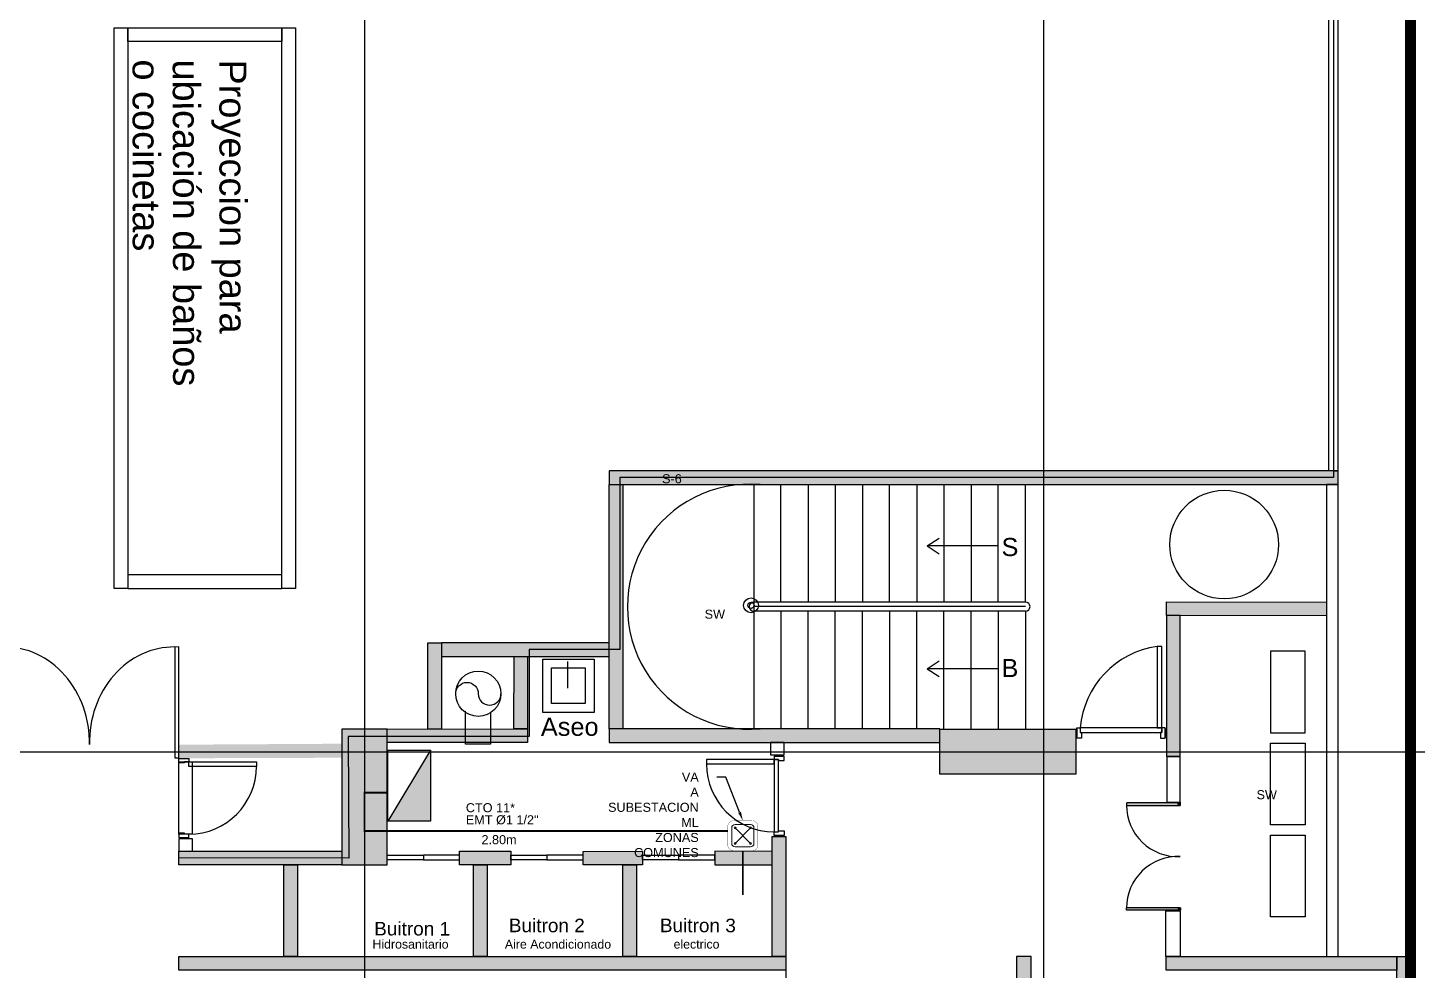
# Model space of a CAD drawing. Header units: metres. Extents: x 357 to 1031, y 43 to 2905.
# Drawn here: x 1008.27 to 1023.62, y 2480.95 to 2491.36 of the extents above; entities that cross this region are included whole.
import ezdxf
from ezdxf import colors
from ezdxf.entities.mleader import LeaderData, LeaderLine
from ezdxf.lldxf.tags import DXFTag
from ezdxf.math import Vec2, Vec3

# ---------------------------------------------------------------- set-up
doc = ezdxf.new("R2010")
doc.units = ezdxf.units.M
for name, pattern in [('DASHED2', [9.525, 6.35, -3.175]), ('HIDDEN', [9.525, 6.35, -3.175]), ('LÍNEAS_OCULTASX2', [0.75, 0.5, -0.25])]:
    doc.linetypes.add(name, pattern=pattern)
doc.layers.add('-CN-GYD-TUBERÍA TOMACORRIENTE PVC', color=86, linetype='Continuous', lineweight=18)
doc.layers.add('TEXTOS', color=250, linetype='Continuous', lineweight=20)
for name, color, linetype in [('AIRE ACONDICIONADO', 50, 'Continuous'), ('CAJA DE PASO', 86, 'Continuous'), ('GG_PISO 5', 8, 'Continuous'), ('GG_PROYECCION', 9, 'DASHED2'), ('TB', 7, 'Continuous'), ('TEXTOS MEDIDAS', 7, 'Continuous')]:
    doc.layers.add(name, color=color, linetype=linetype)
doc.styles.get("Standard").update_dxf_attribs({"font": 'arial.ttf'})
tags = doc.linetypes.add('EMT_LINE', pattern='A,0.5,-0.2,["EMT",Standard,S=0.1,R=0,X=-0.1,Y=-0.05],-0.25', length=0.95).pattern_tags.tags
tags[6] = DXFTag(74, 10)

# ---------------------------------------------------------------- blocks, each defined once
blk = doc.blocks.new('AU_SENSOR MOVIMIENTO')
at = {"color": 0}
for radius in [0.08, 0.034]:
    blk.add_circle((0, 0), radius, dxfattribs=at)
blk = doc.blocks.new('A$Cec4fd115')
at = {"layer": 'GG_PISO 5', "linetype": 'HIDDEN'}
for points in [[(0.051, 0.001), (0, 0.002), (0, 1.226), (0.051, 1.225)], [(2.183, 0), (2.234, 0.001), (2.234, 1.226), (2.183, 1.225)]]:
    blk.add_lwpolyline(points, close=True, dxfattribs=at)
at = {"layer": 'GG_PISO 5'}
for centre, start, end in [((0.06, 0.169), 358.8254, 90.5063), ((2.174, 0.169), 89.4937, 181.1746)]:
    blk.add_arc(centre, 1.057, start, end, dxfattribs=at)
blk = doc.blocks.new('TB')
at = {"layer": 'TB'}
h = blk.add_hatch(color=256, dxfattribs=at)
h.dxf.hatch_style = 1
h.paths.add_polyline_path([(0.1564, 0), (-0.1564, 0.1562), (-0.1564, 0)])
blk.add_lwpolyline([(-0.1564, 0.1562), (0.1564, 0.1562), (0.1564, 0), (-0.1564, 0)], close=True, dxfattribs=at)
blk.add_lwpolyline([(0.1564, 0), (-0.1564, 0.1562)], dxfattribs=at)
blk = doc.blocks.new('Caja de paso')
at = {"layer": '-CN-GYD-TUBERÍA TOMACORRIENTE PVC', "const_width": 0.00173}
blk.add_lwpolyline([(-0.111, 0.067), (-0.111, -0.067, 0.414214), (-0.067, -0.111), (0.067, -0.111, 0.414214), (0.111, -0.067), (0.111, 0.067, 0.414214), (0.067, 0.111), (-0.067, 0.111, 0.414214)], format="xyb", close=True, dxfattribs=at)
at = {"layer": '-CN-GYD-TUBERÍA TOMACORRIENTE PVC'}
blk.add_lwpolyline([(-0.057, -0.082), (0.057, -0.082, 0.414214), (0.082, -0.057), (0.082, 0.057, 0.414214), (0.057, 0.082), (-0.057, 0.082, 0.414214), (-0.082, 0.057), (-0.082, -0.057, 0.414214)], format="xyb", close=True, dxfattribs=at)
at = {"layer": '-CN-GYD-TUBERÍA TOMACORRIENTE PVC', "linetype": 'LÍNEAS_OCULTASX2'}
for points in [[(-0.057, 0.057), (0.057, -0.057)], [(0.057, 0.057), (-0.057, -0.057)]]:
    blk.add_lwpolyline(points, dxfattribs=at)
at = {"layer": '-CN-GYD-TUBERÍA TOMACORRIENTE PVC'}
for centre in [(-0.057, 0.057), (0.057, 0.057), (-0.057, -0.057), (0.057, -0.057)]:
    blk.add_circle(centre, 0.00665, dxfattribs=at)

msp = doc.modelspace()

# ---------------------------------------------------------------- hatches: boundary and pattern name
at = {"layer": 'GG_PISO 5'}
h = msp.add_hatch(color=256, dxfattribs=at)
h.paths.add_polyline_path([(1003.743, 2527.915), (1003.243, 2527.915), (1003.243, 2529.415), (1003.743, 2529.415)])
h.paths.add_polyline_path([(996.243, 2527.915), (995.743, 2527.915), (995.743, 2529.415), (996.243, 2529.415)])
h.paths.add_polyline_path([(1019.741, 2527.915), (1019.241, 2527.915), (1019.241, 2529.415), (1019.741, 2529.415)])
h.paths.add_polyline_path([(1012.243, 2527.915), (1011.743, 2527.915), (1011.743, 2529.415), (1012.243, 2529.415)])
h.paths.add_polyline_path([(1020.241, 2519.39), (1020.241, 2518.89), (1018.741, 2518.89), (1018.741, 2519.39)])
h.paths.add_polyline_path([(1004.243, 2519.39), (1004.243, 2518.89), (1002.743, 2518.89), (1002.743, 2519.39)])
h.paths.add_polyline_path([(1011.243, 2519.39), (1011.243, 2518.89), (1012.743, 2518.89), (1012.743, 2519.39)])
h.paths.add_polyline_path([(995.243, 2519.39), (995.243, 2518.89), (996.743, 2518.89), (996.743, 2519.39)])
h.paths.add_polyline_path([(1020.241, 2511.39), (1020.241, 2510.89), (1018.741, 2510.89), (1018.741, 2511.39)])
h.paths.add_polyline_path([(1004.243, 2511.39), (1004.243, 2510.89), (1002.743, 2510.89), (1002.743, 2511.39)])
h.paths.add_polyline_path([(1011.243, 2511.39), (1011.243, 2510.89), (1012.743, 2510.89), (1012.743, 2511.39)])
h.paths.add_polyline_path([(995.243, 2511.39), (995.243, 2510.89), (996.743, 2510.89), (996.743, 2511.39)])
h.paths.add_polyline_path([(1020.241, 2501.29), (1020.241, 2500.79), (1018.741, 2500.79), (1018.741, 2501.29)])
h.paths.add_polyline_path([(1004.243, 2501.29), (1004.243, 2500.79), (1002.743, 2500.79), (1002.743, 2501.29)])
h.paths.add_polyline_path([(1011.243, 2501.29), (1011.243, 2500.79), (1012.743, 2500.79), (1012.743, 2501.29)])
h.paths.add_polyline_path([(995.243, 2501.29), (995.243, 2500.79), (996.743, 2500.79), (996.743, 2501.29)])
h.paths.add_polyline_path([(1020.241, 2493.29), (1020.241, 2492.79), (1018.741, 2492.79), (1018.741, 2493.29)])
h.paths.add_polyline_path([(1004.243, 2493.29), (1004.243, 2492.79), (1002.743, 2492.79), (1002.743, 2493.29)])
h.paths.add_polyline_path([(1011.243, 2493.29), (1011.243, 2492.79), (1012.743, 2492.79), (1012.743, 2493.29)])
h.paths.add_polyline_path([(995.243, 2493.29), (995.243, 2492.79), (996.743, 2492.79), (996.743, 2493.29)])
h.paths.add_polyline_path([(1012.243, 2483.613), (1011.743, 2483.613), (1011.743, 2482.117), (1012.243, 2482.117)])
h.paths.add_polyline_path([(1018.346, 2483.615), (1019.846, 2483.615), (1019.846, 2483.115), (1018.346, 2483.115)])
h.paths.add_polyline_path([(996.243, 2482.115), (996.243, 2483.615), (995.743, 2483.615), (995.743, 2482.115)])
h.paths.add_polyline_path([(1003.743, 2482.115), (1003.743, 2483.615), (1003.243, 2483.615), (1003.243, 2482.115)])
h.paths.add_polyline_path([(1019.241, 2475.09), (1019.241, 2477.49), (1019.741, 2477.49), (1019.741, 2475.09)])
h.paths.add_polyline_path([(1011.743, 2477.49), (1011.743, 2475.09), (1012.243, 2475.09), (1012.243, 2477.49)])
h.paths.add_polyline_path([(1003.243, 2477.49), (1003.243, 2475.09), (1003.743, 2475.09), (1003.743, 2477.49)])
h.paths.add_polyline_path([(996.243, 2477.49), (996.243, 2475.09), (995.743, 2475.09), (995.743, 2477.49)])
at = {"layer": 'GG_PISO 5', "ltscale": 0.03}
h = msp.add_hatch(color=256, dxfattribs=at)
h.dxf.hatch_style = 1
h.paths.add_polyline_path([(1006.803, 2482.115), (1006.803, 2482.265), (1003.743, 2482.265), (1003.743, 2482.115)])
h.paths.add_polyline_path([(1003.393, 2477.491), (1003.393, 2482.116), (1003.243, 2482.116), (1003.243, 2477.857), (1003.243, 2477.491)])
h.paths.add_polyline_path([(1006.803, 2478.94), (1006.653, 2478.94), (1006.653, 2482.115), (1006.803, 2482.115)])
h.paths.add_polyline_path([(1005.403, 2479.09), (1005.403, 2477.401), (1005.553, 2477.401), (1005.553, 2479.09)])
h.paths.add_polyline_path([(1005.553, 2477.401), (1005.703, 2477.401), (1005.703, 2477.551), (1005.553, 2477.551)])
h.paths.add_polyline_path([(1006.803, 2477.551), (1006.653, 2477.551), (1006.653, 2476.901), (1006.803, 2476.901)])
h.paths.add_polyline_path([(1006.603, 2477.401), (1006.653, 2477.401), (1006.653, 2477.551), (1006.603, 2477.551)])
h.paths.add_polyline_path([(1006.653, 2475.701), (1006.653, 2475.206), (1006.803, 2475.206), (1006.803, 2475.701)])
h.paths.add_polyline_path([(1003.243, 2475.056), (1006.803, 2475.056), (1006.803, 2475.206), (1003.743, 2475.206), (1003.743, 2475.091), (1003.243, 2475.091)])
h.paths.add_polyline_path([(1010.119, 2477.551), (1010.119, 2477.401), (1009.552, 2477.401), (1009.552, 2475.036), (1009.402, 2475.036), (1009.402, 2477.551)])
h.paths.add_polyline_path([(1012.671, 2477.551), (1012.671, 2477.401), (1012.243, 2477.401), (1012.243, 2477.491), (1011.743, 2477.491), (1011.743, 2477.401), (1011.319, 2477.401), (1011.319, 2477.551)])
h.paths.add_polyline_path([(1009.552, 2475.036), (1016.595, 2475.036), (1016.595, 2475.189), (1009.552, 2475.189)])
h.paths.add_polyline_path([(1014.87, 2477.551), (1014.87, 2477.401), (1013.871, 2477.401), (1013.871, 2477.551)])
h.paths.add_polyline_path([(1014.296, 2475.189), (1014.446, 2475.189), (1014.446, 2477.401), (1014.296, 2477.401), (1014.296, 2477.403), (1014.296, 2475.189), (1014.296, 2475.189)])
h.paths.add_polyline_path([(1016.07, 2477.551), (1016.07, 2477.401), (1016.595, 2477.401), (1016.595, 2475.036), (1016.745, 2475.036), (1016.745, 2477.551)])
h.paths.add_polyline_path([(1019.741, 2475.191), (1023.542, 2475.191), (1023.542, 2475.041), (1019.191, 2475.041), (1019.191, 2477.49), (1019.241, 2477.49), (1019.241, 2475.09), (1019.741, 2475.09)])
h.paths.add_polyline_path([(1022.976, 2476.695), (1022.976, 2475.191), (1022.826, 2475.191), (1022.826, 2476.695)], flags=17)
h.paths.add_polyline_path([(1022.976, 2476.695), (1023.392, 2476.695), (1023.392, 2476.545), (1022.976, 2476.545)], flags=17)
h.paths.add_polyline_path([(1023.542, 2476.695), (1023.542, 2475.191), (1023.392, 2475.191), (1023.392, 2476.695)])
h.paths.add_polyline_path([(1019.354, 2477.49), (1019.354, 2481.103), (1019.191, 2481.103), (1019.191, 2477.49)])
h.paths.add_polyline_path([(1020.397, 2479.011), (1023.392, 2479.011), (1023.392, 2478.861), (1020.397, 2478.861)])
h.paths.add_polyline_path([(1020.849, 2479.95), (1020.849, 2479.011), (1020.999, 2479.011), (1020.999, 2479.95)])
h.paths.add_polyline_path([(1019.491, 2479.011), (1019.354, 2479.011), (1019.354, 2478.861), (1019.491, 2478.861)])
h.paths.add_polyline_path([(1023.542, 2481.103), (1023.542, 2479.899), (1023.392, 2479.899), (1023.392, 2481.103)])
h.paths.add_polyline_path([(1020.843, 2481.103), (1023.392, 2481.103), (1023.392, 2480.953), (1020.843, 2480.953)])
h.paths.add_polyline_path([(1020.849, 2484.871), (1020.849, 2483.31), (1020.999, 2483.31), (1020.999, 2484.871)])
h.paths.add_polyline_path([(1022.614, 2484.867), (1020.849, 2484.871), (1020.849, 2485.021), (1022.615, 2485.017)])
h.paths.add_polyline_path([(1018.346, 2483.617), (1014.694, 2483.617), (1014.694, 2483.467), (1018.346, 2483.467)])
h.paths.add_polyline_path([(1016.645, 2481.103), (1016.495, 2481.103), (1016.495, 2482.428), (1016.645, 2482.428)])
h.paths.add_polyline_path([(1016.495, 2482.114), (1016.495, 2482.264), (1015.861, 2482.265), (1015.861, 2482.115)])
h.paths.add_polyline_path([(1014.996, 2481.103), (1014.846, 2481.103), (1014.846, 2482.114), (1014.996, 2482.114)])
h.paths.add_polyline_path([(1014.407, 2482.114), (1014.407, 2482.264), (1015.061, 2482.265), (1015.061, 2482.115)])
h.paths.add_polyline_path([(1013.043, 2482.115), (1013.043, 2482.265), (1013.607, 2482.265), (1013.607, 2482.115)])
h.paths.add_polyline_path([(1013.347, 2481.103), (1013.197, 2481.103), (1013.197, 2482.115), (1013.347, 2482.115)])
h.paths.add_polyline_path([(1009.941, 2482.119), (1009.941, 2482.269), (1011.743, 2482.265), (1011.743, 2482.115)])
h.paths.add_polyline_path([(1014.694, 2483.617), (1014.694, 2486.316), (1014.845, 2486.316), (1014.844, 2483.617)])
h.paths.add_polyline_path([(1022.742, 2486.466), (1014.694, 2486.466), (1014.694, 2486.316), (1022.742, 2486.316)])
h.paths.add_polyline_path([(1009.941, 2481.103), (1009.941, 2480.953), (1016.645, 2480.953), (1016.645, 2481.103)])
h = msp.add_hatch(color=256, dxfattribs=at)
h.dxf.hatch_style = 1
h.paths.add_polyline_path([(1014.694, 2484.566), (1012.843, 2484.566), (1012.843, 2484.416), (1013.643, 2484.415), (1013.642, 2483.617), (1012.243, 2483.615), (1012.243, 2483.465), (1013.793, 2483.466), (1013.793, 2484.416), (1014.694, 2484.416)])
h.paths.add_polyline_path([(1012.843, 2484.566), (1012.843, 2483.615), (1012.692, 2483.617), (1012.693, 2484.566)], flags=16)
h = msp.add_hatch(color=256, dxfattribs=at)
h.dxf.hatch_style = 1
h.paths.add_polyline_path([(1011.744, 2483.453), (1009.942, 2483.442), (1009.942, 2483.292), (1011.744, 2483.298), (1011.744, 2483.395), (1011.744, 2483.409)])
at = {"layer": 'GG_PISO 5'}
h = msp.add_hatch(color=256, dxfattribs=at)
edge = h.paths.add_edge_path()
edge.add_line((1021.002, 2482.799), (1020.411, 2482.799))
edge.add_arc((1020.411, 2482.795), 0.00469, 89.9997, 179.9997)
edge.add_line((1020.407, 2482.795), (1020.407, 2482.776))
edge.add_arc((1020.411, 2482.776), 0.00469, 179.9997, 269.9997)
edge.add_line((1020.411, 2482.771), (1020.997, 2482.771))
edge.add_arc((1020.997, 2482.776), 0.00469, 269.9997, 359.9997)
edge.add_line((1021.002, 2482.776), (1021.002, 2482.799))
msp.add_hatch(color=256, dxfattribs=at).paths.add_polyline_path([(1011.102, 2481.103), (1011.102, 2482.115), (1011.252, 2482.115), (1011.252, 2481.103)])
h = msp.add_hatch(color=256, dxfattribs=at)
edge = h.paths.add_edge_path()
edge.add_line((1021.002, 2481.613), (1020.411, 2481.613))
edge.add_arc((1020.411, 2481.618), 0.00469, 180.0003, 270.0003, ccw=False)
edge.add_line((1020.407, 2481.618), (1020.407, 2481.637))
edge.add_arc((1020.411, 2481.637), 0.00469, 90.0003, 180.0003, ccw=False)
edge.add_line((1020.411, 2481.642), (1020.997, 2481.642))
edge.add_arc((1020.997, 2481.637), 0.00469, 0.0003, 90.0003, ccw=False)
edge.add_line((1021.002, 2481.637), (1021.002, 2481.613))

# ---------------------------------------------------------------- linework, layer by layer
at = {"layer": 'AIRE ACONDICIONADO', "linetype": 'EMT_LINE', "ltscale": 40, "const_width": 0.02}
for points in [[(1012.251, 2482.912), (1011.993, 2482.912), (1011.993, 2482.489), (1016.003, 2482.489)], [(1016.17, 2482.27), (1016.17, 2481.782)]]:
    msp.add_lwpolyline(points, dxfattribs=at)
at = {"layer": 'GG_PISO 5'}
for p, q in [((1011.993, 2531.685), (1011.993, 2472.125)), ((1019.491, 2531.685), (1019.491, 2472.125)), ((1019.491, 2531.685), (1019.491, 2472.125)), ((1016.291, 2486.317), (1016.291, 2483.617)), ((1016.591, 2485.017), (1016.591, 2486.317)), ((1016.891, 2486.317), (1016.891, 2485.017)), ((1017.191, 2486.317), (1017.191, 2485.017)), ((1017.491, 2486.317), (1017.491, 2485.017)), ((1017.791, 2485.017), (1017.791, 2486.317)), ((1018.091, 2486.317), (1018.091, 2485.017)), ((1018.391, 2486.317), (1018.391, 2485.017)), ((1018.691, 2486.317), (1018.691, 2485.017)), ((1018.991, 2485.017), (1018.991, 2486.317)), ((1019.291, 2485.017), (1019.291, 2486.317)), ((1019.291, 2485.017), (1016.291, 2485.017)), ((1019.291, 2484.967), (1016.291, 2484.967)), ((1019.291, 2484.917), (1016.291, 2484.917)), ((1016.591, 2484.917), (1016.591, 2483.617)), ((1016.891, 2483.617), (1016.891, 2484.917)), ((1017.191, 2483.617), (1017.191, 2484.917)), ((1017.491, 2483.617), (1017.491, 2484.917)), ((1017.791, 2484.917), (1017.791, 2483.617)), ((1018.091, 2483.617), (1018.091, 2484.917)), ((1018.391, 2483.617), (1018.391, 2484.917)), ((1018.691, 2483.617), (1018.691, 2484.917)), ((1018.991, 2484.917), (1018.991, 2483.616)), ((1019.291, 2484.917), (1019.291, 2483.617)), ((1014.234, 2484.362), (1014.234, 2484.065)), ((993.863, 2483.365), (1025.526, 2483.365)), ((1020.943, 2482.802), (1020.943, 2482.806)), ((1020.943, 2482.806), (1020.999, 2482.806)), ((1020.999, 2482.802), (1020.943, 2482.802)), ((1020.976, 2482.783), (1020.976, 2482.802)), ((1020.976, 2482.802), (1020.999, 2482.802)), ((1020.995, 2482.778), (1020.981, 2482.778)), ((1020.999, 2482.806), (1020.999, 2482.802)), ((1020.999, 2482.802), (1020.999, 2482.783)), ((1020.999, 2481.611), (1020.943, 2481.611)), ((1020.943, 2481.611), (1020.943, 2481.606)), ((1020.943, 2481.606), (1020.999, 2481.606)), ((1020.976, 2481.63), (1020.976, 2481.611)), ((1020.976, 2481.611), (1020.999, 2481.611)), ((1020.995, 2481.634), (1020.981, 2481.634)), ((1020.999, 2481.611), (1020.999, 2481.63)), ((1020.999, 2481.606), (1020.999, 2481.611))]:
    msp.add_line(p, q, dxfattribs=at)
at = {"layer": 'GG_PISO 5', "ltscale": 5, "const_width": 0.12}
msp.add_lwpolyline([(991.95, 2529.416), (1023.542, 2529.416), (1023.542, 2474.941), (991.95, 2474.941)], close=True, dxfattribs=at)
at = {"layer": 'GG_PISO 5'}
for points in [[(1006.803, 2481.045), (1006.726, 2481.045), (1006.725, 2482.185), (1003.316, 2482.185), (1003.316, 2477.237), (992.803, 2477.241), (992.803, 2526.092), (995.814, 2526.092), (995.82, 2529.061), (1006.373, 2529.061), (1006.373, 2527.787), (1009.826, 2527.798), (1009.826, 2529.03), (1012.169, 2529.019), (1012.169, 2526.262), (1022.692, 2526.262), (1022.692, 2486.393), (1014.811, 2486.395), (1014.811, 2484.492), (1013.809, 2484.493), (1013.811, 2483.533), (1011.813, 2483.533), (1011.819, 2482.189), (1009.941, 2482.194)], [(1018.991, 2485.639), (1018.207, 2485.639), (1018.337, 2485.725)], [(1018.991, 2485.639), (1018.207, 2485.639), (1018.337, 2485.552)], [(1018.991, 2484.282), (1018.207, 2484.282), (1018.337, 2484.368)], [(1018.991, 2484.282), (1018.207, 2484.282), (1018.337, 2484.196)], [(1013.383, 2483.794), (1013.383, 2483.447), (1013.109, 2483.447), (1013.109, 2483.811)], [(1019.846, 2483.615), (1019.858, 2483.615), (1019.858, 2483.528), (1019.846, 2483.528)], [(1019.909, 2483.577), (1019.909, 2483.515), (1019.858, 2483.515), (1019.858, 2483.628), (1019.896, 2483.628), (1019.896, 2483.577), (1019.909, 2483.577)], [(1020.782, 2483.577), (1020.782, 2483.515), (1020.833, 2483.515), (1020.833, 2483.628), (1020.795, 2483.628), (1020.795, 2483.577), (1020.782, 2483.577)], [(1020.846, 2483.615), (1020.833, 2483.615), (1020.833, 2483.528), (1020.846, 2483.528)], [(1016.564, 2483.267), (1016.626, 2483.267), (1016.626, 2483.317), (1016.514, 2483.317), (1016.514, 2483.279), (1016.564, 2483.279), (1016.564, 2483.267)], [(1016.526, 2483.33), (1016.526, 2483.317), (1016.613, 2483.317), (1016.613, 2483.33)], [(1010.004, 2483.24), (1009.942, 2483.24), (1009.942, 2483.291), (1010.054, 2483.291), (1010.054, 2483.253), (1010.004, 2483.253), (1010.004, 2483.24)], [(1010.004, 2482.465), (1009.942, 2482.465), (1009.942, 2482.414), (1010.054, 2482.414), (1010.054, 2482.452), (1010.004, 2482.452), (1010.004, 2482.465)], [(1010.042, 2482.401), (1010.042, 2482.414), (1009.955, 2482.414), (1009.955, 2482.401)], [(1016.564, 2482.491), (1016.626, 2482.491), (1016.626, 2482.44), (1016.514, 2482.44), (1016.514, 2482.478), (1016.564, 2482.478), (1016.564, 2482.491)], [(1016.526, 2482.428), (1016.526, 2482.44), (1016.613, 2482.44), (1016.613, 2482.428)]]:
    msp.add_lwpolyline(points, dxfattribs=at)
for points in [[(1022.641, 2526.191), (1022.692, 2526.191), (1022.692, 2486.466), (1022.641, 2486.466)], [(1022.742, 2526.191), (1022.692, 2526.191), (1022.692, 2486.466), (1022.742, 2486.466)], [(1009.228, 2491.362), (1009.378, 2491.362), (1009.378, 2485.167), (1009.228, 2485.167)], [(1011.08, 2491.362), (1011.08, 2491.212), (1009.378, 2491.212), (1009.378, 2491.362)], [(1011.08, 2491.362), (1011.23, 2491.362), (1011.23, 2485.167), (1011.08, 2485.167)], [(1022.742, 2486.466), (1014.694, 2486.466), (1014.694, 2486.316), (1022.742, 2486.316)], [(1014.694, 2483.617), (1014.695, 2486.316), (1014.845, 2486.316), (1014.844, 2483.617)], [(1022.615, 2481.103), (1022.745, 2481.103), (1022.745, 2486.316), (1022.615, 2486.316)], [(1011.08, 2485.167), (1011.08, 2485.317), (1009.378, 2485.317), (1009.378, 2485.167)], [(1022.614, 2484.867), (1020.849, 2484.871), (1020.849, 2485.021), (1022.615, 2485.017)], [(1020.849, 2484.871), (1020.849, 2483.31), (1020.999, 2483.31), (1020.999, 2484.871)], [(1012.843, 2484.566), (1012.843, 2483.615), (1012.693, 2483.615), (1012.693, 2484.566)], [(1014.694, 2484.566), (1012.843, 2484.566), (1012.843, 2484.416), (1014.694, 2484.416)], [(1013.793, 2484.416), (1013.792, 2483.617), (1013.642, 2483.617), (1013.643, 2484.416)], [(1014.528, 2484.387), (1014.528, 2483.798), (1013.96, 2483.798), (1013.96, 2484.387)], [(1021.998, 2483.575), (1022.379, 2483.575), (1022.379, 2484.477), (1021.998, 2484.477)], [(1014.43, 2484.29), (1014.43, 2483.896), (1014.058, 2483.896), (1014.058, 2484.29)], [(1012.243, 2482.115), (1012.243, 2483.615), (1011.743, 2483.615), (1011.743, 2482.115)], [(1013.793, 2483.466), (1012.243, 2483.465), (1012.243, 2483.615), (1013.793, 2483.616)], [(1018.346, 2483.617), (1014.694, 2483.616), (1014.694, 2483.466), (1018.346, 2483.467)], [(1018.346, 2483.615), (1019.846, 2483.615), (1019.846, 2483.115), (1018.346, 2483.115)], [(1020.795, 2483.577), (1020.795, 2483.628), (1019.896, 2483.628), (1019.896, 2483.577)], [(1016.626, 2483.33), (1016.626, 2483.467), (1016.476, 2483.467), (1016.476, 2483.33)], [(1021.998, 2483.459), (1022.379, 2483.459), (1022.379, 2482.557), (1021.998, 2482.557)], [(1020.999, 2483.31), (1020.85, 2483.31), (1020.85, 2482.806), (1021, 2482.806)], [(1009.942, 2483.253), (1010.089, 2483.253), (1010.089, 2482.452), (1009.942, 2482.452)], [(1016.564, 2483.279), (1016.514, 2483.279), (1016.514, 2482.478), (1016.564, 2482.478)], [(1009.942, 2482.401), (1009.942, 2482.265), (1010.092, 2482.265), (1010.092, 2482.401)], [(1016.645, 2481.103), (1016.495, 2481.103), (1016.495, 2482.428), (1016.645, 2482.428)], [(1021.998, 2482.441), (1022.379, 2482.441), (1022.379, 2481.539), (1021.998, 2481.539)], [(1009.941, 2482.115), (1009.941, 2482.265), (1011.743, 2482.265), (1011.743, 2482.115)], [(1012.643, 2482.221), (1012.643, 2482.171), (1012.243, 2482.171), (1012.243, 2482.221)], [(1012.643, 2482.221), (1012.643, 2482.171), (1013.043, 2482.171), (1013.043, 2482.221)], [(1013.043, 2482.115), (1013.043, 2482.265), (1013.607, 2482.265), (1013.607, 2482.115)], [(1014.007, 2482.221), (1014.007, 2482.171), (1013.607, 2482.171), (1013.607, 2482.221)], [(1014.007, 2482.221), (1014.007, 2482.171), (1014.407, 2482.171), (1014.407, 2482.221)], [(1014.407, 2482.114), (1014.407, 2482.264), (1015.061, 2482.265), (1015.061, 2482.115)], [(1015.461, 2482.221), (1015.461, 2482.171), (1015.061, 2482.171), (1015.061, 2482.221)], [(1015.461, 2482.221), (1015.461, 2482.171), (1015.861, 2482.171), (1015.861, 2482.221)], [(1016.495, 2482.114), (1016.495, 2482.264), (1015.861, 2482.265), (1015.861, 2482.115)], [(1011.102, 2481.103), (1011.102, 2482.115), (1011.252, 2482.115), (1011.252, 2481.103)], [(1013.347, 2481.103), (1013.197, 2481.103), (1013.197, 2482.115), (1013.347, 2482.115)], [(1014.996, 2481.103), (1014.846, 2481.103), (1014.846, 2482.114), (1014.996, 2482.114)], [(1020.999, 2481.103), (1020.839, 2481.103), (1020.839, 2481.606), (1021, 2481.606)], [(1009.941, 2481.103), (1016.645, 2481.103), (1016.645, 2480.953), (1009.941, 2480.953)], [(1019.354, 2477.49), (1019.354, 2481.103), (1019.191, 2481.103), (1019.191, 2477.49)], [(1020.843, 2481.103), (1023.392, 2481.103), (1023.392, 2480.953), (1020.843, 2480.953)], [(1023.542, 2481.103), (1023.542, 2479.899), (1023.392, 2479.899), (1023.392, 2481.103)]]:
    msp.add_lwpolyline(points, close=True, dxfattribs=at)
at = {"layer": 'GG_PISO 5', "linetype": 'HIDDEN'}
for points in [[(1020.744, 2483.628), (1020.795, 2483.628), (1020.795, 2484.526), (1020.744, 2484.526)], [(1010.054, 2483.202), (1010.054, 2483.253), (1010.799, 2483.253), (1010.799, 2483.202)], [(1016.514, 2483.229), (1016.514, 2483.279), (1015.769, 2483.279), (1015.769, 2483.229)]]:
    msp.add_lwpolyline(points, close=True, dxfattribs=at)
at = {"layer": 'GG_PISO 5', "ltscale": 0.1}
msp.add_lwpolyline([(1012.999, 2484.005, -1), (1013.249, 2484.005, 1), (1013.499, 2484.005)], format="xyb", dxfattribs=at)
at = {"layer": 'GG_PISO 5'}
for points in [[(1021.002, 2482.799), (1020.411, 2482.799, 0.414214), (1020.407, 2482.795), (1020.407, 2482.776, 0.414214), (1020.411, 2482.771), (1020.997, 2482.771, 0.414214), (1021.002, 2482.776)], [(1021.002, 2481.613), (1020.411, 2481.613, -0.414214), (1020.407, 2481.618), (1020.407, 2481.637, -0.414214), (1020.411, 2481.642), (1020.997, 2481.642, -0.414214), (1021.002, 2481.637)]]:
    msp.add_lwpolyline(points, format="xyb", close=True, dxfattribs=at)
for centre, radius in [((1021.485, 2485.653), 0.6), ((1020.988, 2482.785), 0.00234), ((1020.988, 2481.627), 0.00234)]:
    msp.add_circle(centre, radius, dxfattribs=at)
at = {"layer": 'GG_PISO 5', "ltscale": 0.1}
msp.add_circle((1013.249, 2484.005), 0.25, dxfattribs=at)
at = {"layer": 'GG_PISO 5'}
for centre, radius, start, end in [((1016.249, 2484.966), 1.354, 85.3087, 274.6913), ((1016.291, 2484.967), 0.05, 90, 270), ((1019.291, 2484.967), 0.05, 270, 90), ((1020.88, 2483.549), 0.987, 97.8945, 175.4314), ((1010.048, 2483.203), 0.751, 270.5133, 359.956), ((1016.52, 2483.229), 0.751, 180.044, 269.4867), ((1020.981, 2482.783), 0.00469, 179.9997, 269.9997), ((1020.995, 2482.783), 0.00469, 269.9997, 359.9997), ((1020.981, 2481.63), 0.00469, 90.0003, 180.0003), ((1020.995, 2481.63), 0.00469, 0.0003, 90.0003)]:
    msp.add_arc(centre, radius, start, end, dxfattribs=at)
at = {"layer": 'GG_PISO 5', "ltscale": 0.1}
for centre, start, end in [((1020.975, 2482.774), 179.856, 272.4514), ((1020.975, 2481.638), 87.5486, 180.144)]:
    msp.add_arc(centre, 0.569, start, end, dxfattribs=at)
at = {"layer": 'GG_PROYECCION', "ltscale": 0.3}
msp.add_lwpolyline([(1016.646, 2480.953), (1016.646, 2480.853)], dxfattribs=at)

# ---------------------------------------------------------------- block references
at = {"xscale": 0.885}
msp.add_blockref('A$Cec4fd115', (1007.966, 2483.296), dxfattribs=at)
at = {"layer": 'CAJA DE PASO', "linetype": 'Continuous', "ltscale": 10, "xscale": 1.5, "yscale": 1.5, "zscale": 45.18280937220077}
msp.add_blockref('Caja de paso', (1016.17, 2482.437), dxfattribs=at)
at = {"layer": 'GG_PISO 5', "xscale": 1.021946361346669, "yscale": 1.021946361346669, "zscale": 1.021946361346669, "rotation": 180}
msp.add_blockref('AU_SENSOR MOVIMIENTO', (1016.26, 2484.981), dxfattribs=at)
at = {"layer": 'TB', "xscale": 2.5, "yscale": 3, "zscale": 1.5, "rotation": 90}
msp.add_blockref('TB', (1012.72, 2482.99), dxfattribs=at)

# ---------------------------------------------------------------- texts
at = {"layer": 'GG_PISO 5'}
for s, height, rotation, p in [('o cocinetas', 0.3, 270.0669, (1009.431, 2491.012)), ('ubicación de baños ', 0.3, 270.0669, (1009.875, 2491.012)), ('Proyeccion para ', 0.3, 270.0669, (1010.389, 2491.012)), ('S', 0.2, 359.9331, (1019.026, 2485.526)), ('SW', 0.1, 359.9331, (1015.748, 2484.834)), ('B', 0.2, 359.9331, (1019.026, 2484.189)), ('Aseo', 0.2, 0.0669, (1013.94, 2483.54)), ('SW', 0.1, 359.9331, (1021.842, 2482.84)), ('Buitron 1', 0.15, 359.9331, (1012.099, 2481.335)), ('Buitron 2', 0.15, 359.9331, (1013.586, 2481.371)), ('Buitron 3 ', 0.15, 359.9331, (1015.254, 2481.371)), ('Hidrosanitario', 0.09752, 359.9331, (1012.08, 2481.19)), ('Aire Acondicionado', 0.09752, 359.9331, (1013.542, 2481.19)), ('electrico', 0.0975, 359.9331, (1015.405, 2481.19))]:
    msp.add_text(s, height=height, rotation=rotation, dxfattribs=at).set_placement(p)
at = {"layer": 'TEXTOS', "insert": (1015, 2486.43), "char_height": 0.1, "attachment_point": 1}
msp.add_mtext_dynamic_manual_height_columns('\\pxqc;S-6', width=0.77349, gutter_width=0.325, heights=[0], dxfattribs=at)
at = {"layer": 'TEXTOS', "insert": (1013.111, 2482.796), "char_height": 0.1, "width": 0.79711, "attachment_point": 1}
msp.add_mtext('\\A1;\\pxsm0.8;CTO 11*\\PEMT Ø1 1/2"      ', dxfattribs=at)
at = {"layer": 'TEXTOS MEDIDAS', "insert": (1013.341, 2482.443), "char_height": 0.1, "attachment_point": 1}
msp.add_mtext_dynamic_manual_height_columns('\\pxqc;2.80m', width=0.27392, gutter_width=0.325, heights=[0], dxfattribs=at)

# ---------------------------------------------------------------- leaders
at = {"layer": 'TEXTOS'}
ml = msp.add_multileader_mtext('Standard', dxfattribs=at)
ml.set_content('VA A SUBESTACION ML\\P ZONAS COMUNES', color=256)
ml.set_leader_properties()
ml.build(insert=Vec2(0, 0))
ml.multileader.update_dxf_attribs({"dogleg_length": 1, "arrow_head_size": 0.1, "scale": 0.1})
ctx = ml.context
ctx.base_point, ctx.scale, ctx.char_height, ctx.arrow_head_size, ctx.landing_gap_size, ctx.plane_origin = Vec3(1013.897, 2483.083), 0.1, 0.1, 0.1, 0.2, Vec3(1017.664, 2538.085)
ctx.text_align_type = 2
notes = []
notes.append((ctx, [(1, (1, 1, 0), (1015.983, 2483.083), (-1, 0), 0.1, [(0, [(1016.17, 2482.603)], 0, [])])]))
ctx.mtext.insert, ctx.mtext.width, ctx.mtext.alignment, ctx.mtext.flow_direction = Vec3(1015.683, 2483.134), 1.58743, 3, 5
for ctx, leaders in notes:
    for number, flags, end, landing, length, lines in leaders:
        leader = LeaderData()
        leader.index, (leader.has_last_leader_line, leader.has_dogleg_vector, leader.attachment_direction) = number, flags
        leader.last_leader_point, leader.dogleg_vector, leader.dogleg_length = Vec3(end), Vec3(landing), length
        for number, points, colour, breaks in lines:
            line = LeaderLine()
            line.index, line.vertices, line.color, line.breaks = number, Vec3.list(points), colors.encode_raw_color(colour), breaks
            leader.lines.append(line)
        ctx.leaders.append(leader)

doc.saveas('drawing.dxf')
